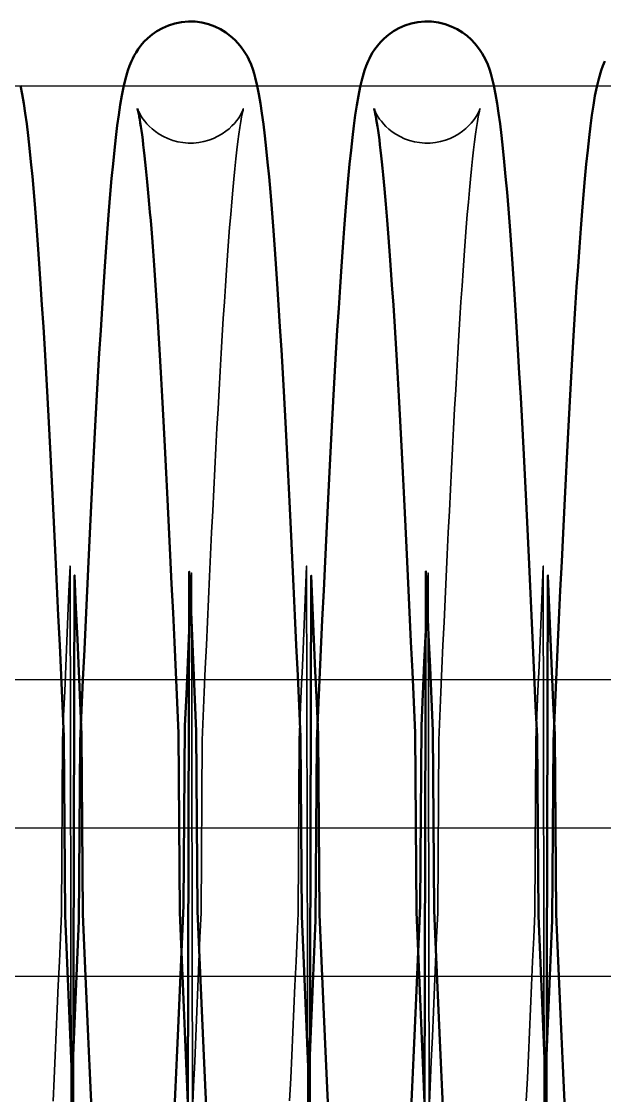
# Model space of a CAD drawing. Header units: millimetres. Extents: x 0 to 190005487, y 0 to 455456909.
# Drawn here: x 98787.63 to 98807.27, y 21507.21 to 21543.41 of the extents above; entities that cross this region are included whole.
import ezdxf

# ---------------------------------------------------------------- set-up
doc = ezdxf.new("R2010")
doc.units = ezdxf.units.MM
doc.header["$LTSCALE"] = 400
doc.header["$MEASUREMENT"] = 0
doc.linetypes.add('ACAD_ISO04W100', pattern=[30, 24, -3, 0, -3])
doc.linetypes.add('CEN', pattern=[35, 30, -2, 1, -2])
doc.layers.get('0').update_dxf_attribs({"linetype": 'CONTINUOUS'})
doc.layers.add('cen', color=1, linetype='ACAD_ISO04W100')
doc.layers.add('가려진 것(ISO)', color=7, linetype='CONTINUOUS', lineweight=35)
doc.layers.add('가시적인 것(ISO)', color=7, linetype='CONTINUOUS', lineweight=50)

# ---------------------------------------------------------------- blocks, each defined once
blk = doc.blocks.new('토션스프링 3')
at = {"layer": '가려진 것(ISO)', "flags": 128}
for points in [[(21461507.136, -50952857.63), (21461507.142, -50952857.647), (21461507.162, -50952857.704), (21461507.206, -50952857.807), (21461507.285, -50952857.966), (21461507.342, -50952858.07), (21461507.416, -50952858.191), (21461507.508, -50952858.328), (21461507.622, -50952858.481), (21461507.761, -50952858.647), (21461507.928, -50952858.823), (21461508.124, -50952859.003), (21461508.35, -50952859.182), (21461508.604, -50952859.355), (21461508.884, -50952859.514), (21461509.186, -50952859.654), (21461509.508, -50952859.77), (21461509.846, -50952859.86), (21461510.194, -50952859.922), (21461510.548, -50952859.952), (21461510.905, -50952859.949), (21461511.26, -50952859.915), (21461511.607, -50952859.851), (21461511.943, -50952859.758), (21461512.262, -50952859.638), (21461512.562, -50952859.494), (21461512.839, -50952859.333), (21461513.09, -50952859.16), (21461513.311, -50952858.981), (21461513.503, -50952858.8), (21461513.668, -50952858.624), (21461513.804, -50952858.459), (21461513.915, -50952858.309), (21461514.005, -50952858.174), (21461514.076, -50952858.056), (21461514.131, -50952857.954), (21461514.174, -50952857.869), (21461514.231, -50952857.742), (21461514.261, -50952857.667), (21461514.272, -50952857.633), (21461514.272, -50952857.635), (21461514.263, -50952857.667), (21461514.248, -50952857.726), (21461514.229, -50952857.808), (21461514.206, -50952857.911), (21461514.155, -50952858.173), (21461514.097, -50952858.505), (21461514.034, -50952858.901), (21461513.969, -50952859.352), (21461513.903, -50952859.857), (21461513.836, -50952860.414), (21461513.767, -50952861.021), (21461513.698, -50952861.678), (21461513.629, -50952862.381), (21461513.559, -50952863.131), (21461513.488, -50952863.924), (21461513.418, -50952864.759), (21461513.347, -50952865.637), (21461513.277, -50952866.559), (21461513.206, -50952867.523), (21461513.135, -50952868.527), (21461513.064, -50952869.571), (21461512.992, -50952870.652), (21461512.921, -50952871.77), (21461512.85, -50952872.923), (21461512.778, -50952874.109), (21461512.707, -50952875.328), (21461512.636, -50952876.578), (21461512.565, -50952877.861), (21461512.493, -50952879.178), (21461512.422, -50952880.526), (21461512.35, -50952881.904), (21461512.278, -50952883.309), (21461512.207, -50952884.741), (21461512.135, -50952886.198), (21461512.064, -50952887.677), (21461511.992, -50952889.177), (21461511.921, -50952890.697), (21461511.849, -50952892.234), (21461511.778, -50952893.79), (21461511.707, -50952895.368), (21461511.635, -50952896.964), (21461511.563, -50952898.577), (21461511.492, -50952900.205), (21461511.42, -50952911.847), (21461511.348, -50952913.499), (21461511.277, -50952915.16), (21461511.205, -50952916.828), (21461511.134, -50952918.502), (21461511.062, -50952920.179), (21461510.991, -50952921.858), (21461510.92, -50952923.543), (21461510.848, -50952925.233), (21461510.776, -50952888.925), (21461510.705, -50952890.618)], [(21461523.083, -50952857.63), (21461523.089, -50952857.647), (21461523.11, -50952857.704), (21461523.152, -50952857.809), (21461523.23, -50952857.972), (21461523.289, -50952858.076), (21461523.364, -50952858.196), (21461523.457, -50952858.332), (21461523.572, -50952858.484), (21461523.712, -50952858.651), (21461523.88, -50952858.828), (21461524.076, -50952859.008), (21461524.303, -50952859.187), (21461524.558, -50952859.359), (21461524.839, -50952859.518), (21461525.141, -50952859.658), (21461525.463, -50952859.773), (21461525.802, -50952859.862), (21461526.15, -50952859.923), (21461526.504, -50952859.952), (21461526.861, -50952859.949), (21461527.216, -50952859.914), (21461527.563, -50952859.849), (21461527.898, -50952859.755), (21461528.216, -50952859.634), (21461528.516, -50952859.49), (21461528.793, -50952859.329), (21461529.043, -50952859.156), (21461529.263, -50952858.976), (21461529.455, -50952858.796), (21461529.618, -50952858.62), (21461529.754, -50952858.455), (21461529.864, -50952858.305), (21461529.953, -50952858.171), (21461530.024, -50952858.053), (21461530.079, -50952857.952), (21461530.122, -50952857.867), (21461530.179, -50952857.741), (21461530.208, -50952857.666), (21461530.219, -50952857.633), (21461530.219, -50952857.635), (21461530.21, -50952857.668), (21461530.195, -50952857.727), (21461530.175, -50952857.809), (21461530.153, -50952857.912), (21461530.101, -50952858.175), (21461530.043, -50952858.507), (21461529.98, -50952858.903), (21461529.915, -50952859.355), (21461529.849, -50952859.859), (21461529.782, -50952860.416), (21461529.714, -50952861.024), (21461529.645, -50952861.681), (21461529.575, -50952862.385), (21461529.505, -50952863.134), (21461529.435, -50952863.927), (21461529.364, -50952864.763), (21461529.294, -50952865.641), (21461529.223, -50952866.563), (21461529.152, -50952867.527), (21461529.081, -50952868.531), (21461529.01, -50952869.575), (21461528.939, -50952870.656), (21461528.867, -50952871.774), (21461528.796, -50952872.927), (21461528.725, -50952874.113), (21461528.654, -50952875.332), (21461528.582, -50952876.581), (21461528.511, -50952877.865), (21461528.44, -50952879.182), (21461528.368, -50952880.53), (21461528.297, -50952881.907), (21461528.225, -50952883.313), (21461528.153, -50952884.745), (21461528.082, -50952886.201), (21461528.01, -50952887.68), (21461527.939, -50952889.18), (21461527.867, -50952890.699), (21461527.796, -50952892.236), (21461527.725, -50952893.793), (21461527.653, -50952895.37), (21461527.582, -50952896.967), (21461527.51, -50952898.58), (21461527.439, -50952900.208), (21461527.367, -50952911.849), (21461527.295, -50952913.501), (21461527.223, -50952915.162), (21461527.152, -50952916.83), (21461527.08, -50952918.503), (21461527.009, -50952920.179), (21461526.938, -50952921.858), (21461526.866, -50952923.543), (21461526.795, -50952925.233), (21461526.723, -50952888.925), (21461526.652, -50952890.619)], [(21461501.444, -50952924.525), (21461501.516, -50952923), (21461501.588, -50952921.456), (21461501.659, -50952919.893), (21461501.731, -50952918.315), (21461501.802, -50952916.723), (21461501.873, -50952915.118), (21461501.945, -50952913.499), (21461502.016, -50952911.865), (21461502.087, -50952900.217), (21461502.159, -50952898.557), (21461502.231, -50952896.888), (21461502.302, -50952895.21), (21461502.374, -50952893.527), (21461502.446, -50952891.839), (21461502.517, -50952890.15), (21461502.589, -50952888.461), (21461502.66, -50952924.774), (21461502.731, -50952923.091)], [(21461517.392, -50952924.509), (21461517.463, -50952922.988), (21461517.535, -50952921.45), (21461517.606, -50952919.894), (21461517.677, -50952918.321), (21461517.749, -50952916.728), (21461517.82, -50952915.118), (21461517.892, -50952913.491), (21461517.963, -50952911.852), (21461518.035, -50952900.2), (21461518.107, -50952898.539), (21461518.178, -50952896.87), (21461518.25, -50952895.196), (21461518.321, -50952893.517), (21461518.393, -50952891.837), (21461518.464, -50952890.156), (21461518.535, -50952888.47), (21461518.607, -50952924.781), (21461518.678, -50952923.091)], [(21461533.339, -50952924.509), (21461533.41, -50952922.988), (21461533.482, -50952921.449), (21461533.553, -50952919.894), (21461533.624, -50952918.321), (21461533.695, -50952916.728), (21461533.767, -50952915.118), (21461533.839, -50952913.492), (21461533.91, -50952911.852), (21461533.982, -50952900.201), (21461534.054, -50952898.539), (21461534.125, -50952896.87), (21461534.197, -50952895.196), (21461534.268, -50952893.517), (21461534.34, -50952891.836), (21461534.411, -50952890.155), (21461534.482, -50952888.47), (21461534.553, -50952924.781), (21461534.625, -50952923.091)]]:
    blk.add_lwpolyline(points, dxfattribs=at)
at = {"layer": '가시적인 것(ISO)', "flags": 128}
for points in [[(21461499.25, -50952856.079), (21461499.369, -50952856.658), (21461499.477, -50952857.275), (21461499.577, -50952857.939), (21461499.674, -50952858.661), (21461499.77, -50952859.447), (21461499.866, -50952860.301), (21461499.96, -50952861.222), (21461500.054, -50952862.209), (21461500.148, -50952863.259), (21461500.241, -50952864.373), (21461500.333, -50952865.549), (21461500.425, -50952866.785), (21461500.517, -50952868.082), (21461500.609, -50952869.438), (21461500.701, -50952870.856), (21461500.792, -50952872.334), (21461500.884, -50952873.869), (21461500.976, -50952875.458), (21461501.068, -50952877.098), (21461501.16, -50952878.786), (21461501.252, -50952880.52), (21461501.343, -50952882.295), (21461501.435, -50952884.111), (21461501.526, -50952885.97), (21461501.618, -50952887.872), (21461501.71, -50952889.812), (21461501.801, -50952891.787), (21461501.893, -50952893.793), (21461501.985, -50952895.826), (21461502.076, -50952897.882), (21461502.168, -50952899.957), (21461502.259, -50952912.049), (21461502.351, -50952914.161), (21461502.442, -50952916.293), (21461502.534, -50952918.439), (21461502.626, -50952920.597), (21461502.717, -50952922.762), (21461502.809, -50952924.929), (21461502.901, -50952889.095), (21461502.992, -50952891.255), (21461503.084, -50952893.406), (21461503.175, -50952895.552), (21461503.266, -50952897.691), (21461503.358, -50952899.821), (21461503.45, -50952911.937), (21461503.542, -50952914.035), (21461503.633, -50952916.11), (21461503.725, -50952918.159), (21461503.816, -50952920.177), (21461503.908, -50952922.162), (21461503.999, -50952924.116), (21461504.091, -50952926.039)], [(21461502.731, -50952923.091), (21461502.823, -50952920.936), (21461502.914, -50952918.782), (21461503.006, -50952916.634), (21461503.098, -50952914.497), (21461503.189, -50952912.373), (21461503.281, -50952900.267), (21461503.373, -50952898.183), (21461503.464, -50952896.125), (21461503.556, -50952894.098), (21461503.647, -50952892.098), (21461503.738, -50952890.124), (21461503.83, -50952888.181), (21461503.922, -50952886.27), (21461504.014, -50952884.397), (21461504.106, -50952882.564), (21461504.197, -50952880.776), (21461504.289, -50952879.035), (21461504.38, -50952877.345), (21461504.472, -50952875.707), (21461504.564, -50952874.116), (21461504.656, -50952872.576), (21461504.748, -50952871.088), (21461504.84, -50952869.656), (21461504.932, -50952868.281), (21461505.025, -50952866.965), (21461505.117, -50952865.712), (21461505.21, -50952864.524), (21461505.303, -50952863.402), (21461505.396, -50952862.349), (21461505.489, -50952861.361), (21461505.582, -50952860.436), (21461505.677, -50952859.575), (21461505.774, -50952858.777), (21461505.872, -50952858.041), (21461505.973, -50952857.367), (21461506.075, -50952856.751), (21461506.188, -50952856.173), (21461506.323, -50952855.614), (21461506.489, -50952855.051), (21461506.596, -50952854.751), (21461506.734, -50952854.421), (21461506.82, -50952854.241), (21461506.921, -50952854.048), (21461507.042, -50952853.841), (21461507.188, -50952853.62), (21461507.363, -50952853.385), (21461507.575, -50952853.138), (21461507.825, -50952852.888), (21461508.115, -50952852.642), (21461508.449, -50952852.41), (21461508.82, -50952852.201), (21461509.223, -50952852.024), (21461509.653, -50952851.889), (21461510.103, -50952851.799), (21461510.564, -50952851.757), (21461511.026, -50952851.767), (21461511.484, -50952851.828), (21461511.927, -50952851.937), (21461512.348, -50952852.088), (21461512.738, -50952852.279), (21461513.095, -50952852.5), (21461513.414, -50952852.74), (21461513.691, -50952852.989), (21461513.924, -50952853.237), (21461514.12, -50952853.48), (21461514.283, -50952853.71), (21461514.421, -50952853.925), (21461514.54, -50952854.127), (21461514.642, -50952854.315), (21461514.802, -50952854.66), (21461514.917, -50952854.971), (21461515.001, -50952855.259), (21461515.068, -50952855.534), (21461515.199, -50952856.086), (21461515.318, -50952856.665), (21461515.425, -50952857.281), (21461515.525, -50952857.945), (21461515.621, -50952858.667), (21461515.718, -50952859.455), (21461515.814, -50952860.31), (21461515.908, -50952861.232), (21461516.002, -50952862.218), (21461516.096, -50952863.269), (21461516.188, -50952864.383), (21461516.281, -50952865.559), (21461516.373, -50952866.795), (21461516.464, -50952868.092), (21461516.556, -50952869.448), (21461516.648, -50952870.867), (21461516.74, -50952872.346), (21461516.832, -50952873.881), (21461516.924, -50952875.47), (21461517.016, -50952877.11), (21461517.108, -50952878.798), (21461517.199, -50952880.531), (21461517.291, -50952882.307), (21461517.382, -50952884.122), (21461517.474, -50952885.983), (21461517.565, -50952887.885), (21461517.657, -50952889.826), (21461517.749, -50952891.801), (21461517.841, -50952893.806), (21461517.932, -50952895.838), (21461518.024, -50952897.894), (21461518.115, -50952899.968), (21461518.206, -50952912.06), (21461518.298, -50952914.173), (21461518.39, -50952916.305), (21461518.481, -50952918.452), (21461518.573, -50952920.609), (21461518.665, -50952922.774), (21461518.756, -50952924.94), (21461518.848, -50952889.105), (21461518.939, -50952891.264), (21461519.031, -50952893.414), (21461519.122, -50952895.561), (21461519.214, -50952897.701), (21461519.305, -50952899.831), (21461519.397, -50952911.946), (21461519.489, -50952914.044), (21461519.581, -50952916.118), (21461519.672, -50952918.166), (21461519.763, -50952920.184), (21461519.855, -50952922.167), (21461519.946, -50952924.122), (21461520.038, -50952926.046)], [(21461518.678, -50952923.091), (21461518.77, -50952920.927), (21461518.862, -50952918.767), (21461518.953, -50952916.617), (21461519.045, -50952914.48), (21461519.137, -50952912.361), (21461519.228, -50952900.263), (21461519.319, -50952898.188), (21461519.411, -50952896.133), (21461519.502, -50952894.099), (21461519.594, -50952892.09), (21461519.686, -50952890.11), (21461519.778, -50952888.163), (21461519.87, -50952886.253), (21461519.961, -50952884.382), (21461520.053, -50952882.556), (21461520.144, -50952880.777), (21461520.236, -50952879.04), (21461520.327, -50952877.347), (21461520.419, -50952875.701), (21461520.511, -50952874.105), (21461520.603, -50952872.56), (21461520.696, -50952871.071), (21461520.788, -50952869.639), (21461520.88, -50952868.268), (21461520.972, -50952866.96), (21461521.064, -50952865.717), (21461521.156, -50952864.535), (21461521.249, -50952863.415), (21461521.342, -50952862.358), (21461521.435, -50952861.367), (21461521.529, -50952860.441), (21461521.623, -50952859.582), (21461521.717, -50952858.792), (21461521.813, -50952858.062), (21461521.913, -50952857.386), (21461522.021, -50952856.758), (21461522.139, -50952856.17), (21461522.27, -50952855.615), (21461522.433, -50952855.056), (21461522.542, -50952854.754), (21461522.679, -50952854.425), (21461522.764, -50952854.246), (21461522.865, -50952854.053), (21461522.985, -50952853.847), (21461523.13, -50952853.626), (21461523.306, -50952853.39), (21461523.515, -50952853.145), (21461523.764, -50952852.895), (21461524.056, -50952852.648), (21461524.387, -50952852.415), (21461524.756, -50952852.205), (21461525.159, -50952852.029), (21461525.59, -50952851.892), (21461526.039, -50952851.8), (21461526.498, -50952851.758), (21461526.962, -50952851.767), (21461527.42, -50952851.826), (21461527.863, -50952851.933), (21461528.284, -50952852.085), (21461528.678, -50952852.275), (21461529.035, -50952852.493), (21461529.352, -50952852.731), (21461529.628, -50952852.98), (21461529.863, -50952853.229), (21461530.061, -50952853.471), (21461530.225, -50952853.702), (21461530.363, -50952853.918), (21461530.482, -50952854.12), (21461530.584, -50952854.309), (21461530.746, -50952854.655), (21461530.862, -50952854.966), (21461530.947, -50952855.254), (21461531.014, -50952855.529), (21461531.144, -50952856.08), (21461531.263, -50952856.659), (21461531.371, -50952857.275), (21461531.471, -50952857.939), (21461531.568, -50952858.66), (21461531.664, -50952859.448), (21461531.76, -50952860.303), (21461531.854, -50952861.224), (21461531.948, -50952862.21), (21461532.042, -50952863.26), (21461532.134, -50952864.374), (21461532.227, -50952865.549), (21461532.319, -50952866.786), (21461532.411, -50952868.082), (21461532.502, -50952869.438), (21461532.594, -50952870.857), (21461532.686, -50952872.335), (21461532.778, -50952873.87), (21461532.87, -50952875.459), (21461532.962, -50952877.099), (21461533.054, -50952878.787), (21461533.146, -50952880.52), (21461533.237, -50952882.295), (21461533.328, -50952884.111), (21461533.42, -50952885.971), (21461533.512, -50952887.873), (21461533.603, -50952889.814), (21461533.695, -50952891.789), (21461533.787, -50952893.794), (21461533.879, -50952895.827), (21461533.97, -50952897.882), (21461534.062, -50952899.957), (21461534.153, -50952912.049), (21461534.244, -50952914.162), (21461534.336, -50952916.294), (21461534.428, -50952918.441), (21461534.519, -50952920.599), (21461534.611, -50952922.763), (21461534.703, -50952924.93), (21461534.794, -50952889.096), (21461534.886, -50952891.255), (21461534.977, -50952893.405), (21461535.069, -50952895.552), (21461535.16, -50952897.692), (21461535.252, -50952899.822), (21461535.344, -50952911.938), (21461535.435, -50952914.036), (21461535.527, -50952916.111), (21461535.619, -50952918.159), (21461535.71, -50952920.177), (21461535.801, -50952922.161), (21461535.893, -50952924.116), (21461535.984, -50952926.04)], [(21461534.625, -50952923.091), (21461534.717, -50952920.927), (21461534.809, -50952918.767), (21461534.9, -50952916.617), (21461534.992, -50952914.48), (21461535.084, -50952912.36), (21461535.175, -50952900.262), (21461535.266, -50952898.188), (21461535.358, -50952896.132), (21461535.449, -50952894.099), (21461535.541, -50952892.09), (21461535.633, -50952890.11), (21461535.725, -50952888.163), (21461535.817, -50952886.253), (21461535.908, -50952884.382), (21461536, -50952882.556), (21461536.091, -50952880.776), (21461536.182, -50952879.04), (21461536.274, -50952877.347), (21461536.366, -50952875.701), (21461536.458, -50952874.105), (21461536.55, -50952872.56), (21461536.642, -50952871.071), (21461536.734, -50952869.639), (21461536.827, -50952868.268), (21461536.919, -50952866.96), (21461537.011, -50952865.716), (21461537.103, -50952864.534), (21461537.195, -50952863.415), (21461537.288, -50952862.358), (21461537.382, -50952861.366), (21461537.476, -50952860.44), (21461537.57, -50952859.582), (21461537.664, -50952858.791), (21461537.759, -50952858.061), (21461537.86, -50952857.386), (21461537.968, -50952856.758), (21461538.086, -50952856.17), (21461538.217, -50952855.615), (21461538.38, -50952855.056), (21461538.489, -50952854.754), (21461538.626, -50952854.425)], [(21461510.705, -50952890.618), (21461510.613, -50952892.783), (21461510.521, -50952894.942), (21461510.43, -50952897.09), (21461510.338, -50952899.224), (21461510.247, -50952911.339), (21461510.155, -50952913.432), (21461510.064, -50952915.51), (21461509.972, -50952917.568), (21461509.881, -50952919.604), (21461509.789, -50952921.614), (21461509.697, -50952923.593), (21461509.605, -50952925.538)], [(21461526.652, -50952890.619), (21461526.56, -50952892.783), (21461526.468, -50952894.942), (21461526.376, -50952897.09), (21461526.285, -50952899.224), (21461526.193, -50952911.338), (21461526.102, -50952913.432), (21461526.011, -50952915.51), (21461525.919, -50952917.568), (21461525.828, -50952919.604), (21461525.736, -50952921.614), (21461525.644, -50952923.593), (21461525.552, -50952925.539)], [(21461511.82, -50952925.88), (21461511.729, -50952923.939), (21461511.637, -50952921.966), (21461511.545, -50952919.963), (21461511.453, -50952917.935), (21461511.362, -50952915.885), (21461511.271, -50952913.815), (21461511.179, -50952911.72), (21461511.088, -50952899.603), (21461510.996, -50952897.469), (21461510.904, -50952895.321), (21461510.813, -50952893.164), (21461510.721, -50952891.001), (21461510.629, -50952888.838), (21461510.538, -50952924.678), (21461510.447, -50952922.523), (21461510.355, -50952920.369), (21461510.264, -50952918.219), (21461510.172, -50952916.076), (21461510.08, -50952913.944), (21461509.989, -50952911.827), (21461509.897, -50952899.731), (21461509.805, -50952897.658), (21461509.714, -50952895.613), (21461509.623, -50952893.6), (21461509.531, -50952891.612), (21461509.44, -50952889.653), (21461509.348, -50952887.726), (21461509.257, -50952885.834), (21461509.165, -50952883.981), (21461509.073, -50952882.171), (21461508.982, -50952880.408), (21461508.89, -50952878.695), (21461508.845, -50952877.859), (21461508.799, -50952877.036), (21461508.708, -50952875.425), (21461508.617, -50952873.866), (21461508.525, -50952872.36), (21461508.434, -50952870.91), (21461508.343, -50952869.52), (21461508.251, -50952868.193), (21461508.206, -50952867.554), (21461508.161, -50952866.932), (21461508.115, -50952866.327), (21461508.07, -50952865.739), (21461508.025, -50952865.169), (21461507.98, -50952864.617), (21461507.934, -50952864.081), (21461507.889, -50952863.561), (21461507.843, -50952863.059), (21461507.797, -50952862.574), (21461507.752, -50952862.107), (21461507.706, -50952861.66), (21461507.661, -50952861.231), (21461507.617, -50952860.823), (21461507.572, -50952860.436), (21461507.529, -50952860.069), (21461507.486, -50952859.725), (21461507.444, -50952859.403), (21461507.403, -50952859.104), (21461507.364, -50952858.829), (21461507.325, -50952858.578), (21461507.288, -50952858.352), (21461507.252, -50952858.152), (21461507.217, -50952857.977), (21461507.186, -50952857.833), (21461507.16, -50952857.724), (21461507.142, -50952857.654), (21461507.136, -50952857.63)], [(21461527.765, -50952925.842), (21461527.674, -50952923.904), (21461527.582, -50952921.936), (21461527.491, -50952919.94), (21461527.4, -50952917.918), (21461527.308, -50952915.866), (21461527.216, -50952913.786), (21461527.125, -50952911.684), (21461527.033, -50952899.564), (21461526.941, -50952897.428), (21461526.85, -50952895.282), (21461526.758, -50952893.13), (21461526.667, -50952890.975), (21461526.575, -50952888.82), (21461526.484, -50952924.659), (21461526.392, -50952922.497), (21461526.301, -50952920.336), (21461526.209, -50952918.181), (21461526.117, -50952916.036), (21461526.026, -50952913.906), (21461525.934, -50952911.794), (21461525.843, -50952899.705), (21461525.752, -50952897.641), (21461525.66, -50952895.598), (21461525.569, -50952893.577), (21461525.477, -50952891.584), (21461525.385, -50952889.62), (21461525.293, -50952887.691), (21461525.202, -50952885.801), (21461525.11, -50952883.952), (21461525.019, -50952882.149), (21461524.928, -50952880.394), (21461524.837, -50952878.684), (21461524.745, -50952877.019), (21461524.654, -50952875.404), (21461524.562, -50952873.841), (21461524.471, -50952872.334), (21461524.379, -50952870.885), (21461524.288, -50952869.498), (21461524.243, -50952868.829), (21461524.197, -50952868.177), (21461524.152, -50952867.541), (21461524.107, -50952866.922), (21461524.061, -50952866.318), (21461524.016, -50952865.731), (21461523.97, -50952865.159), (21461523.925, -50952864.605), (21461523.879, -50952864.067), (21461523.834, -50952863.547), (21461523.789, -50952863.046), (21461523.744, -50952862.562), (21461523.699, -50952862.098), (21461523.654, -50952861.652), (21461523.61, -50952861.227), (21461523.566, -50952860.821), (21461523.523, -50952860.436), (21461523.48, -50952860.072), (21461523.437, -50952859.729), (21461523.395, -50952859.409), (21461523.354, -50952859.11), (21461523.312, -50952858.833), (21461523.271, -50952858.578), (21461523.232, -50952858.348), (21461523.195, -50952858.145), (21461523.161, -50952857.972), (21461523.132, -50952857.831), (21461523.108, -50952857.725), (21461523.09, -50952857.655), (21461523.083, -50952857.63)]]:
    blk.add_lwpolyline(points, dxfattribs=at)
blk = doc.blocks.new('토션스프링1234')
blk.add_blockref('토션스프링 3', (188.103, -4314.906))
blk = doc.blocks.new('A$C640965EA')
at = {"color": 3}
for p, q in [((1320.65, 4480.554, 379.347), (4794.161, 4480.554, 379.347)), ((1244.788, 4460.554, 379.347), (4836.513, 4460.554, 379.347)), ((1244.788, 4450.554, 379.347), (4836.513, 4450.554, 379.347))]:
    blk.add_line(p, q, dxfattribs=at)
at = {"layer": 'cen', "linetype": 'CEN'}
blk.add_line((1205.65, 4455.554, 379.347), (4794.161, 4455.554, 379.347), dxfattribs=at)
at = {"xscale": 0.5000000000072761, "yscale": 0.5000000000072761, "zscale": 0.5000000000072761}
blk.add_blockref('토션스프링1234', (-10729019.037, 25483066.058, 379.347), dxfattribs=at)

msp = doc.modelspace()

# ---------------------------------------------------------------- block references
msp.add_blockref('A$C640965EA', (96962.952, 17060.682))

doc.saveas('drawing.dxf')
